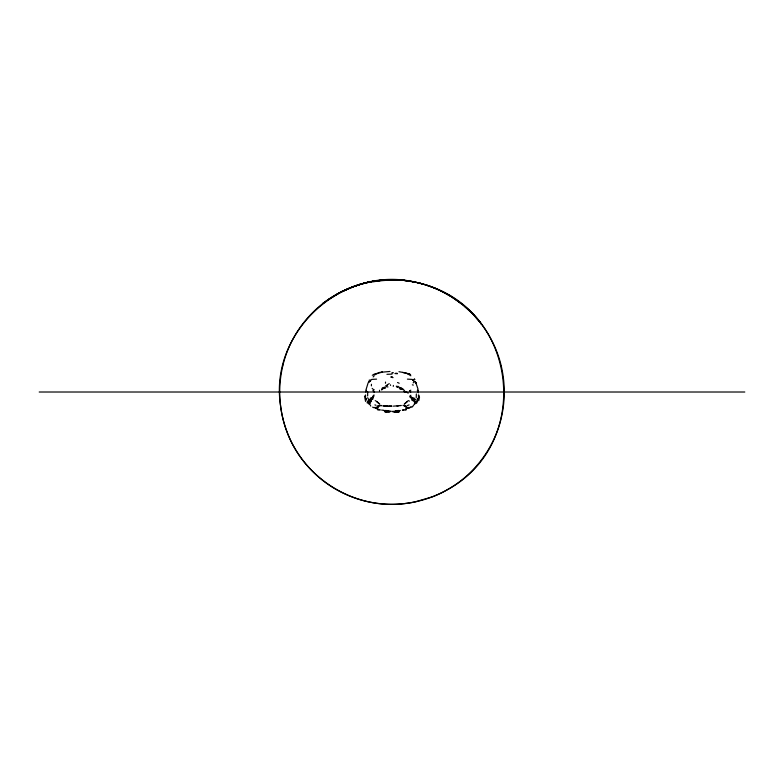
<?xml version="1.0" encoding="UTF-8"?>
<svg xmlns="http://www.w3.org/2000/svg" width="784" height="784" viewBox="0 0 784 784"><rect width="100%" height="100%" fill="white"/><g stroke="black" fill="none" stroke-linecap="round" stroke-linejoin="round"><path stroke-width="1.18" d="M367.647 395.94L367.686 391.833M419.009 397.165L419.019 395.283M365.54 396.714L365.569 394.93M364.501 396.038L365.56 401.398M371.391 385.875L371.449 384.278M385.463 383.258L385.542 382.053M416.226 397.664L416.343 393.96M419.528 397.106L418.803 400.653M375.389 408.278L377.006 407.592M393.274 386.394L393.401 385.434M365.844 390.295L368.127 382.857M371.224 398.458L370.871 400.007L368.852 402.035M413.815 404.975L412.453 406.739M417.764 399.575L418.293 397.919M418.117 398.282L416.265 401.78M374.017 394.93L372.567 396.547L373.439 396.841L373.997 395.9M383.611 387.492L381.641 389.981L382.21 388.109L384.934 387.041M417.333 401.79L417.774 400.693M365.805 391.971L366.51 390.295M410.306 391.206L410.777 390.128M372.282 375.291L374.517 373.968L381.406 372.42M415.873 399.056L415.334 400.056L414.569 399.35M369.774 401.663L368.637 403.887M416.578 403.182L416.941 402.555M414.197 404.093L414.501 403.711M370.45 397.998L372.478 397.89L373.439 396.841L370.352 399.575M376.928 407.357L378.398 405.838L377.035 406.21M375.213 400.683L376.075 401.006M369.244 403.662L369.803 404.093M413.521 400.889L413.874 400.438L411.816 399.399M409.797 396.89L410.444 396.116L411.022 397.145L414.471 398.282M369.313 403.936L370.283 403.231M369.764 402.368L370.558 401.761M377.506 407.121L379.064 405.769L381.053 405.357M406.034 408.846L406.484 407.905L405.181 406.249M370.371 380.74L371.694 379.417L376.575 379.133M368.813 401.055L368.157 402.496L367.128 400.859M368.578 399.928L370.293 398.987M408.219 407.474L407.847 407.827L409.13 407.337M407.464 401.477L404.652 403.887M405.416 409.454L406.602 408.67L405.759 410.061M378.819 406.249L377.516 407.905M407.984 400.84L404.279 404.034M385.699 385.895L389.266 383.621M373.145 376.937L373.948 376.261M410.806 406.896L410.14 407.445M411.022 397.145L410.346 397.674L412.012 397.939L412.776 398.458L411.943 398.654L414.226 399.967L413.129 400.007M386.198 386.208L387.335 385.365M322.665 303.575L326.81 300.566M325.37 301.605L322.93 303.388M410.003 395.9L410.894 395.263M326.497 300.811L337.228 293.951L350.154 287.806M328.535 299.37L341.011 291.971L356.377 285.484M374.017 375.222L379.554 372.41L390.001 371.449M377.525 407.219L379.064 405.769M384.973 387.6L383.151 388.639L385.356 388.139M411.149 397.704L411.786 397.351L412.012 397.939M413.178 382.847L413.834 382.523M412.551 406.602L408.905 408.072M407.18 405.651L409.091 404.897M343.686 290.717L345.146 290.051M346.91 289.257L348.949 288.365M342.569 291.227L341.452 291.687L353.437 286.67L364.844 283.044L373.419 281.201L385.179 279.898M414.579 404.162L414.609 403.486M397.88 412.139L399.468 411.502L395.891 412.423L394.107 412.061L396.087 412.413L399.526 411.531M350.399 287.748L360.738 284.151L372.9 281.368M370.479 400.889L371.391 400.575M351.996 287.091L353.858 286.405M370.744 401.731L371.342 401.535M355.76 285.748C382.749 276.409 413.168 278.104 439.089 290.031M398.527 410.434L397.057 410.885L398.674 410.542M359.513 284.523L367.676 282.367M392.745 372.851L393.382 372.674M371.655 399.536L372.841 399.193L372.057 398.654L373.096 398.38L372.478 397.89M369.058 380.269L370.195 379.985M407.611 407.749L407.072 407.357M409.473 390.706L410.267 390.54M405.965 406.494L405.22 405.74L406.984 407.592M407.739 408.474L408.895 408.239M392 376.781L390.775 377.026L393.029 377.643L392 377.163M372.812 390.716L373.733 390.54M412.737 399.752L413.648 399.575M396.939 406.063L400.183 405.593M389.785 412.11L387.913 412.413L384.474 411.531L386.12 412.139M371.263 281.632L385.375 279.937M381.387 372.116L382.455 371.939M398.027 412.08L392.774 411.776M395.822 410.767L397.674 410.532M406.445 409.62L402.378 410.052L403.829 410.306M400.35 410.473L393.245 411.384M382.7 405.867L387.1 405.985L383.533 405.72M398.527 405.769L393.392 406.141M386.933 374.311L392 374.105L392 372.645M400.016 405.563L401.339 405.495M383.729 405.71L387.012 406.161M395.665 410.787L397.184 410.728L395.489 410.708M388.913 406.259L392 406.141L387.276 405.916M387.757 279.8L400.732 280.025L409.336 281.015M388.394 279.731L400.869 279.976L415.03 282.113M39.2 392.01L744.8 392.01M388.511 410.708L386.326 410.532M412.266 398.909L413.707 398.987M381.612 410.052L384.042 410.395M407.415 379.133L412.306 379.417M398.968 371.714L406.435 373.066L410.865 375.791M394.94 373.556L397.38 373.743M389.236 411.247L390.755 411.384L383.65 410.473M380.328 405.651L381.534 405.769M376.869 408.895L379.211 409.856M386.6 386.806L387.972 386.953M380.436 409.954L377.555 409.62M403.672 405.651L404.681 405.759M388.335 410.787L386.512 410.551M385.326 410.542L386.816 410.728L385.463 410.434M402.594 372.42L410.6 374.438M395.744 373.174L397.351 373.39M374.87 407.337L376.389 407.749L374.007 407.602M413.805 379.985L412.551 379.799L413.629 380.74L412.962 380.201M400.849 388.639L402.868 389.56L400.849 388.639L400.379 387.492L401.79 388.109L401.82 388.825M402.947 405.357L404.936 405.769M413.56 281.77C342.069 265.825 269.324 331.75 280.476 405.24A114.425 114.209 9.5 0 0 286.905 431.592C303.467 477.574 352.81 508.747 401.428 503.887A114.68 114.307 20.3 0 0 415.069 501.878L431.925 496.997A109.427 109.299 67.2 0 0 448.419 489.138C531.954 442.637 517.773 312.571 426.359 285.121M412.433 281.603C437.923 286.16 461.286 300.125 478.064 319.745M373.351 389.423L374.144 389.619M417.852 282.71L422.106 283.828M412.345 384.826L413.315 385.091M404.113 405.426L406.475 406.553M407.631 373.439L409.483 373.968M413.168 400.751L411.923 400.32M374.909 404.897L375.918 405.24M414.834 381.69L413.864 381.347L414.952 381.514L415.873 382.857L417.852 388.57L418.352 392.813M372.606 407.161L373.939 407.68M397.537 382.494L399.193 383.239M403.593 391.373L405.583 392.294L403.211 389.08M441.186 291.011L451.212 296.538L461.825 304.143M397.4 386.806L396.302 386.179L397.312 387.463M397.802 386.208L399.066 387.041M406.435 391.961L408.19 393.166M379.721 404.034L376.849 401.575M409.856 391.412L410.738 392.078M379.348 403.887L376.536 401.477M408.787 400.683L409.385 401.163M377.966 408.846L377.819 409.797M464.981 306.74L472.909 314.119L480.22 322.469M372.155 388.364L372.782 388.972M369.195 400.604L367.686 397.733M413.874 400.438L414.883 401.624M416.167 402.888L415.657 401.516M479.387 321.411L481.415 324.164L480.876 323.38M399.027 387.6L400.301 389.364M370.763 406.073L370.185 404.975M414.334 378.731L414.883 379.574M417.764 390.746L417.49 390.295L418.058 391.647M415.363 403.721L414.226 401.663M367.059 402.555L367.422 403.182M373.694 391.206L374.144 392.157M406.494 407.121L406.739 407.641M365.883 398.282L366.471 399.801M365.707 397.919L366.236 399.575M390.422 384.807L390.599 385.434M417.382 390.363L417.627 391.53M418.431 394.93L418.46 396.714M379.525 390.246L379.525 390.971M392 411.081L392 411.59M282.789 418.235A109.476 109.476 0 0 0 288.228 434.983A113.366 113.366 0 0 0 319.068 477.407A109.476 109.476 0 0 0 333.308 487.775A113.366 113.366 0 0 0 383.2 503.965A109.476 109.476 0 0 0 400.81 503.985A113.366 113.366 0 0 0 450.682 487.756A109.476 109.476 0 0 0 464.941 477.427A113.366 113.366 0 0 0 495.753 434.983A109.476 109.476 0 0 0 501.211 418.235M282.808 418.235A113.366 113.366 0 0 1 282.808 365.785M282.789 365.785A109.476 109.476 0 0 1 288.228 349.037A113.366 113.366 0 0 1 319.068 306.613A109.476 109.476 0 0 1 333.308 296.244A113.366 113.366 0 0 1 383.2 280.055A109.476 109.476 0 0 1 400.81 280.035A113.366 113.366 0 0 1 450.682 296.264A109.476 109.476 0 0 1 464.941 306.603A113.366 113.366 0 0 1 495.753 349.047A109.476 109.476 0 0 1 501.211 365.785M501.192 365.785A113.366 113.366 0 0 1 501.192 418.235M372.89 281.868A81.487 51.724 -17 0 1 387.61 280.3M369.979 381.426L368.47 382.19L369.979 381.426M415.873 382.857L415.53 382.19L415.912 383.347L415.402 381.867L415.873 382.857"/></g></svg>
